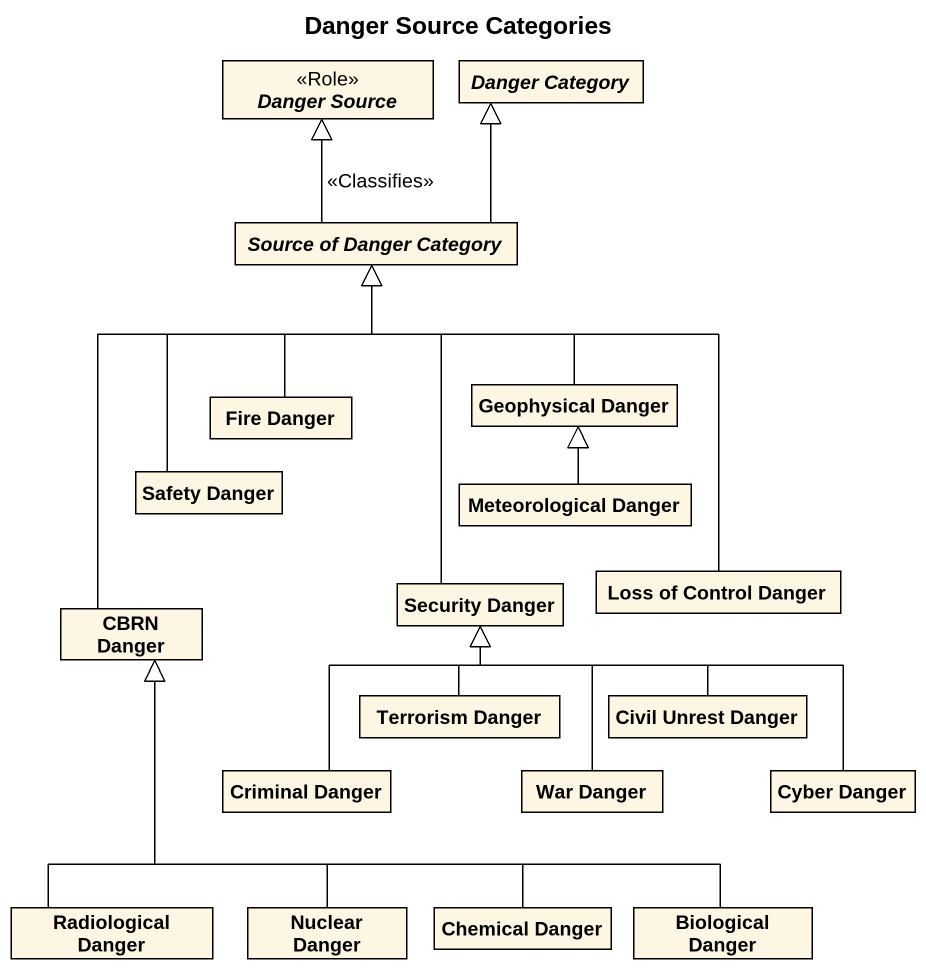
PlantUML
@startuml
title Danger Source Categories
hide circle
hide empty members
abstract class "Danger Source" as Danger_Source <<Role>>
abstract class "Danger Category" as Danger_Category
abstract class "Source of Danger Category" as Source_of_Danger_Category
class "Fire Danger" as Fire_Danger
class "Geophysical Danger" as Geophysical_Danger
class "Safety Danger" as Safety_Danger
class "Meteorological Danger" as Meteorological_Danger
class "Loss of Control Danger" as Loss_of_Control_Danger
class "CBRN Danger" as CBRN_Danger
class "Security Danger" as Security_Danger
class "Terrorism Danger" as Terrorism_Danger
class "Civil Unrest Danger" as Civil_Unrest_Danger
class "Criminal Danger" as Criminal_Danger
class "War Danger" as War_Danger
class "Cyber Danger" as Cyber_Danger
class "Radiological Danger" as Radiological_Danger
class "Nuclear Danger" as Nuclear_Danger
class "Chemical Danger" as Chemical_Danger
class "Biological Danger" as Biological_Danger
Source_of_Danger_Category -up-|> Danger_Source : <<Classifies>>
Source_of_Danger_Category -up-|> Danger_Category
Fire_Danger -up-|> Source_of_Danger_Category
Geophysical_Danger -up-|> Source_of_Danger_Category
Safety_Danger -up-|> Source_of_Danger_Category
Meteorological_Danger -up-|> Geophysical_Danger
Loss_of_Control_Danger -up-|> Source_of_Danger_Category
CBRN_Danger -up-|> Source_of_Danger_Category
Security_Danger -up-|> Source_of_Danger_Category
Terrorism_Danger -up-|> Security_Danger
Civil_Unrest_Danger -left-|> Security_Danger
Criminal_Danger -up-|> Security_Danger
War_Danger -up-|> Security_Danger
Cyber_Danger -left-|> Security_Danger
Radiological_Danger -up-|> CBRN_Danger
Nuclear_Danger -up-|> CBRN_Danger
Chemical_Danger -up-|> CBRN_Danger
Biological_Danger -left-|> CBRN_Danger
@enduml
